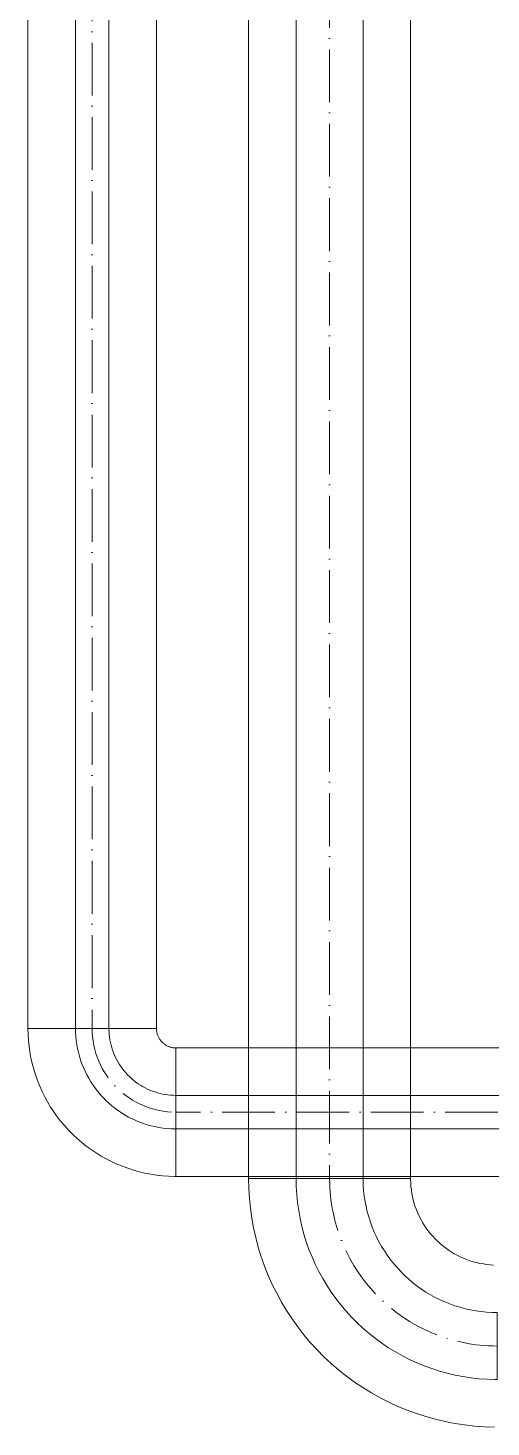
# Model space of a CAD drawing. Header units: millimetres. Extents: x -88595 to 880822, y -1054509 to -148035.
# Drawn here: x 163294.2 to 163382, y -245298.7 to -245033.4 of the extents above; entities that cross this region are included whole.
import ezdxf

# ---------------------------------------------------------------- set-up
doc = ezdxf.new("R2010")
doc.units = ezdxf.units.MM
doc.linetypes.add('$0$ADSK_Осевая', pattern=[14, 10, -2, 0, -2])
doc.linetypes.add('$1$ADSK_Осевая', pattern=[14, 10, -2, 0, -2])
for name, color, linetype, lineweight in [('Изоляция', 7, 'Continuous', 18), ('Трубопровод', 7, 'Continuous', 18), ('Трубопроводы', 7, 'Continuous', 18)]:
    doc.layers.add(name, color=color, linetype=linetype, lineweight=lineweight)

# ---------------------------------------------------------------- blocks, each defined once
blk = doc.blocks.new('$0$ADSK_МедьПайка_Отвод-гнутая труба - Отвод _гнутая труба_-V36-В_Координация_1 этаж ОВ3')
at = {"layer": 'Трубопроводы', "color": 134, "true_color": 0x00a6a6}
for p, q in [((6.35, 31.75), (-6.35, 31.75)), ((6.35, 31.75), (-6.35, 31.75)), ((-31.75, 6.35), (-31.75, -6.35)), ((-31.75, 6.35), (-31.75, -6.35))]:
    blk.add_line(p, q, dxfattribs=at)
at = {"layer": 'Трубопроводы', "color": 134, "true_color": 0x00a6a6, "flags": 128}
for points in [[(-31.75, -6.35), (-30.23, -6.32), (-28.71, -6.23), (-27.19, -6.08), (-25.68, -5.86), (-24.18, -5.59), (-22.69, -5.26), (-21.22, -4.87), (-19.77, -4.42), (-18.33, -3.91), (-16.91, -3.34), (-15.52, -2.72), (-14.16, -2.04), (-12.82, -1.31), (-11.51, -0.53), (-10.24, 0.3), (-9, 1.19), (-7.79, 2.12), (-6.63, 3.11), (-5.5, 4.13), (-4.42, 5.21), (-3.38, 6.32), (-2.38, 7.47), (-1.44, 8.67), (-0.54, 9.9), (0.31, 11.16), (1.11, 12.46), (1.85, 13.79), (2.54, 15.15), (3.18, 16.54), (3.76, 17.94), (4.28, 19.38), (4.75, 20.83), (5.16, 22.29), (5.51, 23.78), (5.8, 25.27), (6.02, 26.78), (6.19, 28.3), (6.3, 29.82), (6.35, 31.34), (6.35, 31.75)], [(-6.35, 31.75), (-6.37, 30.73), (-6.43, 29.72), (-6.53, 28.71), (-6.67, 27.7), (-6.86, 26.7), (-7.08, 25.71), (-7.34, 24.73), (-7.64, 23.76), (-7.98, 22.8), (-8.36, 21.86), (-8.77, 20.93), (-9.22, 20.02), (-9.71, 19.13), (-10.23, 18.26), (-10.79, 17.41), (-11.38, 16.58), (-12, 15.78), (-12.65, 15), (-13.34, 14.25), (-14.05, 13.53), (-14.8, 12.84), (-15.57, 12.17), (-16.36, 11.54), (-17.18, 10.94), (-18.03, 10.38), (-18.89, 9.84), (-19.78, 9.35), (-20.68, 8.89), (-21.61, 8.46), (-22.55, 8.08), (-23.5, 7.73), (-24.47, 7.42), (-25.45, 7.14), (-26.44, 6.91), (-27.43, 6.72), (-28.44, 6.57), (-29.45, 6.45), (-30.46, 6.38), (-31.48, 6.35), (-31.75, 6.35)]]:
    blk.add_lwpolyline(points, dxfattribs=at)
blk = doc.blocks.new('$0$ADSK_МедьПайка_Отвод-гнутая труба - Отвод _гнутая труба_-V38-В_Координация_1 этаж ОВ3')
at = {"layer": 'Трубопроводы', "color": 190, "true_color": 0x8000ff}
for p, q in [((3.17, 15.87), (-3.18, 15.87)), ((3.17, 15.87), (-3.18, 15.87)), ((-15.88, 3.17), (-15.88, -3.18)), ((-15.88, 3.17), (-15.88, -3.18))]:
    blk.add_line(p, q, dxfattribs=at)
at = {"layer": 'Трубопроводы', "color": 190, "true_color": 0x8000ff, "flags": 128}
for points in [[(-15.88, -3.18), (-15.11, -3.16), (-14.35, -3.11), (-13.59, -3.04), (-12.84, -2.93), (-12.09, -2.8), (-11.35, -2.63), (-10.61, -2.43), (-9.88, -2.21), (-9.16, -1.95), (-8.46, -1.67), (-7.76, -1.36), (-7.08, -1.02), (-6.41, -0.66), (-5.76, -0.27), (-5.12, 0.15), (-4.5, 0.6), (-3.9, 1.06), (-3.31, 1.55), (-2.75, 2.07), (-2.21, 2.6), (-1.69, 3.16), (-1.19, 3.74), (-0.72, 4.33), (-0.27, 4.95), (0.16, 5.58), (0.55, 6.23), (0.93, 6.9), (1.27, 7.58), (1.59, 8.27), (1.88, 8.97), (2.14, 9.69), (2.38, 10.41), (2.58, 11.15), (2.75, 11.89), (2.9, 12.64), (3.01, 13.39), (3.1, 14.15), (3.15, 14.91), (3.17, 15.67), (3.17, 15.87)], [(-3.18, 15.87), (-3.19, 15.37), (-3.22, 14.86), (-3.27, 14.35), (-3.34, 13.85), (-3.43, 13.35), (-3.54, 12.86), (-3.67, 12.37), (-3.82, 11.88), (-3.99, 11.4), (-4.18, 10.93), (-4.38, 10.47), (-4.61, 10.01), (-4.85, 9.56), (-5.11, 9.13), (-5.39, 8.7), (-5.69, 8.29), (-6, 7.89), (-6.33, 7.5), (-6.67, 7.13), (-7.03, 6.76), (-7.4, 6.42), (-7.78, 6.09), (-8.18, 5.77), (-8.59, 5.47), (-9.01, 5.19), (-9.45, 4.92), (-9.89, 4.67), (-10.34, 4.44), (-10.8, 4.23), (-11.27, 4.04), (-11.75, 3.86), (-12.23, 3.71), (-12.72, 3.57), (-13.22, 3.46), (-13.72, 3.36), (-14.22, 3.28), (-14.72, 3.23), (-15.23, 3.19), (-15.74, 3.18), (-15.88, 3.17)]]:
    blk.add_lwpolyline(points, dxfattribs=at)

msp = doc.modelspace()

# ---------------------------------------------------------------- linework, layer by layer
at = {"layer": 'Изоляция', "color": 190, "true_color": 0x8000ff}
for p, q in [((163294.2, -244838.84), (163294.2, -245223.09)), ((163318.55, -245223.09), (163318.55, -244838.84)), ((163294.2, -245223.09), (163318.55, -245223.09)), ((166779.2, -245226.79), (163322.25, -245226.79)), ((163322.25, -245226.79), (163322.25, -245251.14)), ((163322.25, -245251.14), (166781.38, -245251.14))]:
    msp.add_line(p, q, dxfattribs=at)
at = {"layer": 'Изоляция', "color": 134, "true_color": 0x00a6a6}
for p, q in [((163336.03, -244924.72), (163336.03, -245251.55)), ((163366.73, -245251.55), (163366.73, -244924.72)), ((163336.03, -245251.55), (163366.73, -245251.55))]:
    msp.add_line(p, q, dxfattribs=at)
at = {"layer": 'Изоляция', "color": 190, "true_color": 0x8000ff, "flags": 128}
for points in [[(163294.2, -245223.09), (163294.23, -245224.21), (163294.29, -245225.33), (163294.41, -245226.44), (163294.56, -245227.55), (163294.76, -245228.66), (163295.01, -245229.75), (163295.3, -245230.84), (163295.63, -245231.91), (163296, -245232.97), (163296.42, -245234.01), (163296.88, -245235.03), (163297.37, -245236.04), (163297.91, -245237.02), (163298.49, -245237.99), (163299.1, -245238.92), (163299.75, -245239.84), (163300.44, -245240.72), (163301.17, -245241.58), (163301.92, -245242.41), (163302.71, -245243.21), (163303.53, -245243.97), (163304.38, -245244.7), (163305.26, -245245.4), (163306.17, -245246.06), (163307.1, -245246.69), (163308.05, -245247.28), (163309.03, -245247.82), (163310.03, -245248.33), (163311.05, -245248.8), (163312.09, -245249.23), (163313.14, -245249.61), (163314.21, -245249.96), (163315.29, -245250.26), (163316.38, -245250.51), (163317.49, -245250.73), (163318.59, -245250.9), (163319.71, -245251.02), (163320.83, -245251.1), (163321.95, -245251.13), (163322.25, -245251.14)], [(163322.25, -245226.79), (163322.11, -245226.78), (163321.96, -245226.77), (163321.81, -245226.76), (163321.66, -245226.74), (163321.52, -245226.71), (163321.37, -245226.68), (163321.23, -245226.64), (163321.09, -245226.6), (163320.95, -245226.55), (163320.81, -245226.49), (163320.68, -245226.43), (163320.54, -245226.37), (163320.41, -245226.3), (163320.29, -245226.22), (163320.16, -245226.14), (163320.04, -245226.05), (163319.93, -245225.96), (163319.81, -245225.87), (163319.7, -245225.77), (163319.6, -245225.66), (163319.5, -245225.56), (163319.4, -245225.44), (163319.31, -245225.33), (163319.22, -245225.21), (163319.14, -245225.08), (163319.06, -245224.96), (163318.99, -245224.83), (163318.92, -245224.7), (163318.86, -245224.56), (163318.8, -245224.43), (163318.75, -245224.29), (163318.71, -245224.15), (163318.67, -245224), (163318.64, -245223.86), (163318.61, -245223.71), (163318.58, -245223.57), (163318.57, -245223.42), (163318.56, -245223.27), (163318.55, -245223.13), (163318.55, -245223.09)]]:
    msp.add_lwpolyline(points, dxfattribs=at)
at = {"layer": 'Изоляция', "color": 134, "true_color": 0x00a6a6, "flags": 128}
for points in [[(163336.03, -245251.55), (163336.07, -245253.44), (163336.18, -245255.32), (163336.37, -245257.19), (163336.63, -245259.06), (163336.97, -245260.91), (163337.38, -245262.75), (163337.86, -245264.57), (163338.42, -245266.37), (163339.05, -245268.15), (163339.75, -245269.9), (163340.51, -245271.62), (163341.35, -245273.3), (163342.25, -245274.96), (163343.22, -245276.57), (163344.26, -245278.15), (163345.35, -245279.68), (163346.5, -245281.17), (163347.72, -245282.61), (163348.99, -245284), (163350.31, -245285.34), (163351.69, -245286.63), (163353.12, -245287.86), (163354.59, -245289.03), (163356.12, -245290.14), (163357.68, -245291.19), (163359.29, -245292.17), (163360.93, -245293.09), (163362.61, -245293.95), (163364.32, -245294.74), (163366.06, -245295.45), (163367.83, -245296.1), (163369.62, -245296.68), (163371.44, -245297.18), (163373.27, -245297.61), (163375.12, -245297.97), (163376.99, -245298.25), (163378.86, -245298.46), (163380.74, -245298.59), (163382.62, -245298.65)], [(163382.47, -245267.94), (163381.82, -245267.9), (163381.17, -245267.84), (163380.52, -245267.74), (163379.87, -245267.63), (163379.23, -245267.48), (163378.6, -245267.32), (163377.97, -245267.12), (163377.35, -245266.9), (163376.74, -245266.66), (163376.14, -245266.39), (163375.56, -245266.1), (163374.98, -245265.79), (163374.42, -245265.45), (163373.87, -245265.09), (163373.33, -245264.71), (163372.82, -245264.31), (163372.31, -245263.88), (163371.83, -245263.44), (163371.36, -245262.98), (163370.92, -245262.5), (163370.49, -245262), (163370.08, -245261.49), (163369.69, -245260.96), (163369.33, -245260.41), (163368.98, -245259.86), (163368.66, -245259.28), (163368.37, -245258.7), (163368.09, -245258.1), (163367.84, -245257.5), (163367.62, -245256.88), (163367.42, -245256.26), (163367.24, -245255.62), (163367.09, -245254.99), (163366.97, -245254.34), (163366.87, -245253.69), (163366.8, -245253.04), (163366.75, -245252.39), (163366.73, -245251.73), (163366.73, -245251.55)]]:
    msp.add_lwpolyline(points, dxfattribs=at)
at = {"layer": 'Трубопровод', "color": 190, "true_color": 0x8000ff}
for p, q in [((163303.2, -244838.84), (163303.2, -245223.09)), ((163309.55, -245223.09), (163309.55, -244838.84)), ((166781.38, -245235.79), (163322.25, -245235.79)), ((163322.25, -245242.14), (166781.38, -245242.14))]:
    msp.add_line(p, q, dxfattribs=at)
at = {"layer": 'Трубопровод', "color": 190, "linetype": '$0$ADSK_Осевая', "true_color": 0x8000ff}
for p, q in [((163306.38, -244838.84), (163306.38, -245223.09)), ((163306.38, -244838.84), (163306.38, -245223.09)), ((166781.38, -245238.96), (163322.25, -245238.96)), ((166781.38, -245238.96), (163322.25, -245238.96))]:
    msp.add_line(p, q, dxfattribs=at)
at = {"layer": 'Трубопровод', "color": 134, "true_color": 0x00a6a6}
for p, q in [((163345.03, -244924.72), (163345.03, -245251.55)), ((163357.73, -245251.55), (163357.73, -244924.72))]:
    msp.add_line(p, q, dxfattribs=at)
at = {"layer": 'Трубопровод', "color": 134, "linetype": '$0$ADSK_Осевая', "true_color": 0x00a6a6}
msp.add_line((163351.38, -244924.72), (163351.38, -245251.55), dxfattribs=at)
msp.add_line((163351.38, -244924.72), (163351.38, -245251.55), dxfattribs=at)
at = {"layer": 'Трубопроводы', "color": 190, "linetype": '$1$ADSK_Осевая', "true_color": 0x8000ff}
msp.add_arc((163322.25, -245223.09), 15.88, 180, 270, dxfattribs=at)
at = {"layer": 'Трубопроводы', "color": 134, "linetype": '$1$ADSK_Осевая', "true_color": 0x00a6a6}
msp.add_arc((163383.13, -245251.55), 31.75, 180, 270, dxfattribs=at)

# ---------------------------------------------------------------- block references
at = {"layer": 'Трубопроводы', "color": 190, "true_color": 0x8000ff, "rotation": 270}
msp.add_blockref('$0$ADSK_МедьПайка_Отвод-гнутая труба - Отвод _гнутая труба_-V38-В_Координация_1 этаж ОВ3', (163306.38, -245238.96), dxfattribs=at)
at = {"layer": 'Трубопроводы', "color": 134, "true_color": 0x00a6a6, "rotation": 270}
msp.add_blockref('$0$ADSK_МедьПайка_Отвод-гнутая труба - Отвод _гнутая труба_-V36-В_Координация_1 этаж ОВ3', (163351.38, -245283.3), dxfattribs=at)

doc.saveas('drawing.dxf')
